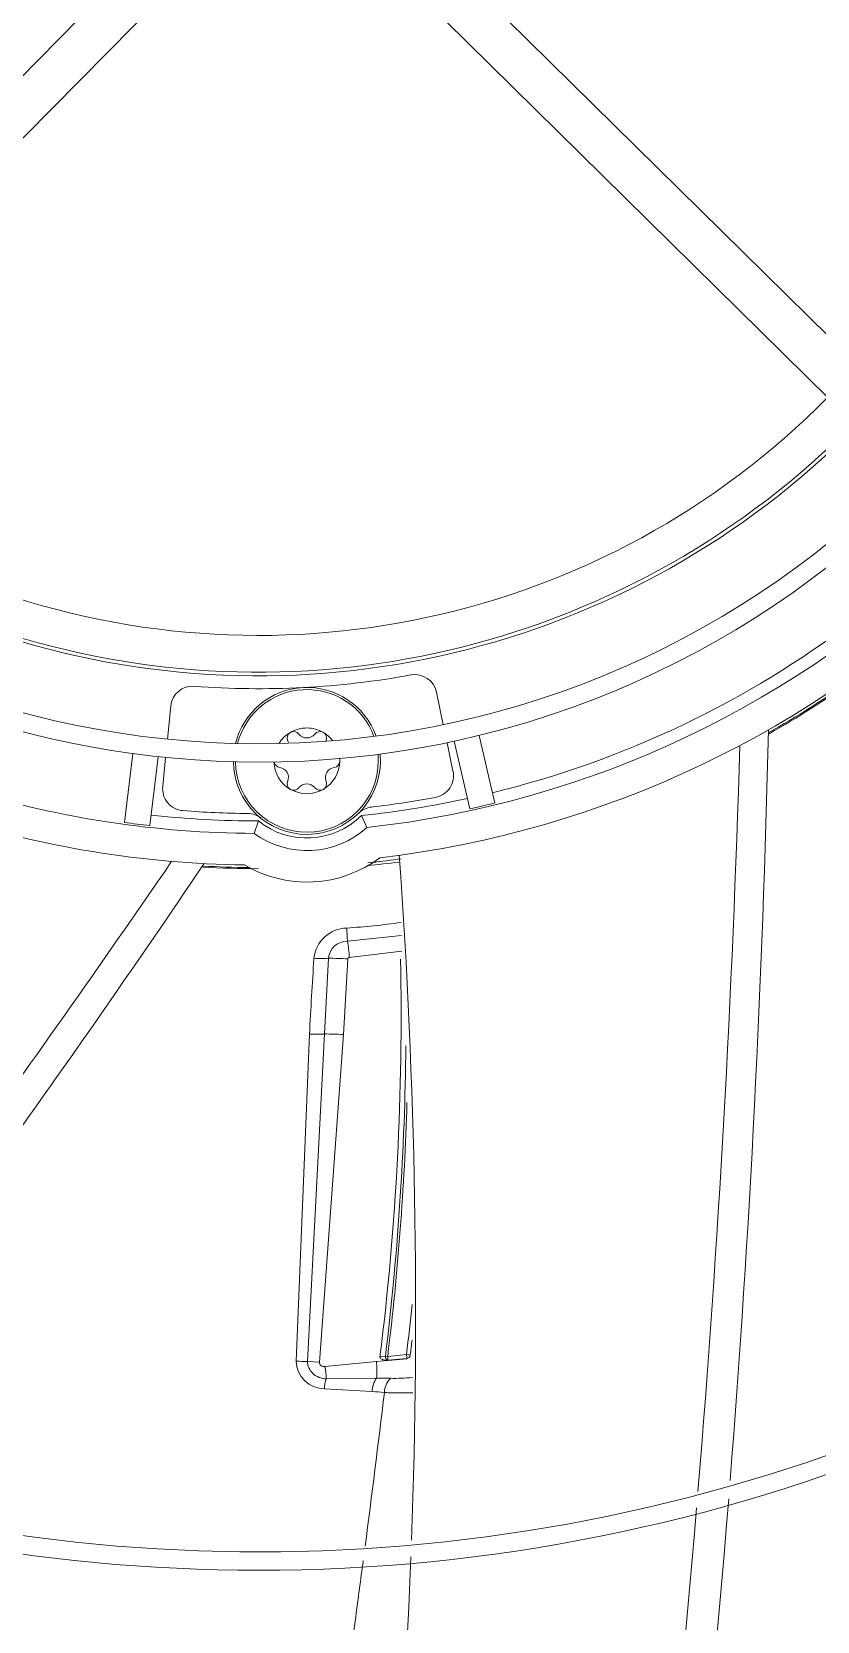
# Model space of a CAD drawing. Header units: millimetres. Extents: x 113490 to 142599, y -20467 to 115.
# Drawn here: x 130074.4 to 130181.2, y -10531.9 to -10315.6 of the extents above; entities that cross this region are included whole.
import ezdxf

# ---------------------------------------------------------------- set-up
doc = ezdxf.new("R2010")
doc.units = ezdxf.units.MM
doc.layers.add('DV3_0', color=7, linetype='Continuous')

msp = doc.modelspace()

# ---------------------------------------------------------------- linework, layer by layer
at = {"layer": 'DV3_0', "color": 7, "linetype": 'Continuous', "lineweight": 15}
for p, q in [((130432.33, -10603.11), (130123.04, -10298.11)), ((130091.2, -10303.23), (129757.6, -10641.53)), ((130119.48, -10303.03), (130428.15, -10607.41)), ((129758.45, -10649.21), (130096.11, -10306.79)), ((130129.46, -10405.46), (130130.39, -10409.9)), ((130092.86, -10411.87), (130093.32, -10407.35)), ((130130.9, -10412.35), (130131.7, -10416.23)), ((130134, -10421.34), (130131.87, -10412.14)), ((130137.41, -10420.55), (130135.28, -10411.36)), ((130087, -10423.19), (130088.15, -10413.83)), ((130090.47, -10423.62), (130091.62, -10414.25)), ((130092.22, -10418.3), (130092.61, -10414.36)), ((130104.66, -10424.69), (130105.24, -10422.99)), ((130119.24, -10422.26), (130119.99, -10423.89)), ((130117.36, -10439.34), (130124.68, -10438.58)), ((130117.6, -10441.57), (130124.75, -10440.73)), ((130114.21, -10451.99), (130114.75, -10441.69)), ((130116.8, -10452.07), (130117.4, -10441.75)), ((130110.37, -10496.53), (130112.18, -10452)), ((130111.93, -10496.56), (130114.21, -10451.99)), ((130113.53, -10496.67), (130116.8, -10452.07)), ((130121.29, -10496.55), (130114.28, -10497.26)), ((130125.47, -10496.19), (130121.29, -10496.55)), ((130122.5, -10495.84), (130121.77, -10495.93)), ((130122.82, -10495.87), (130122.5, -10495.84)), ((130125.37, -10495.62), (130122.82, -10495.87)), ((130125.4, -10496.15), (130122.83, -10496.39)), ((130121.31, -10498.83), (130114.47, -10498.93)), ((130123.21, -10498.86), (130121.31, -10498.83)), ((130120.7, -10500.66), (130114.22, -10500.31))]:
    msp.add_line(p, q, dxfattribs=at)
at = {"layer": 'DV3_0', "color": 7, "linetype": 'Continuous', "lineweight": 20}
msp.add_line((130113.53, -10496.67), (130111.93, -10496.56), dxfattribs=at)
for centre, radius, start, end in [((130105.24, -10288.99), 108.75, 249.0395, 315.4011), ((130105.24, -10288.99), 140.35, 299.6151, 310.5445), ((130111.83, -10414.82), 9.71, 20.0694, 165.9306), ((130111.83, -10414.82), 9.71, 180.7926, 0), ((130111.83, -10414.82), 9.71, 0, 5.2074), ((130105.24, -10288.99), 140.35, 266.9096, 269.4932), ((130117.36, -10441.96), 2.62, 89.8439, 174.0643), ((130113.11, -10434.58), 17.45, 266.9497, 273.595), ((130114.14, -10500.71), 48.72, 86.8807, 89.9289), ((130114.25, -10496.42), 3.88, 181.5118, 269.5572), ((130124.16, -10500.81), 3.47, 145.1788, 177.5249)]:
    msp.add_arc(centre, radius, start, end, dxfattribs=at)
at = {"layer": 'DV3_0', "color": 7, "linetype": 'Continuous', "lineweight": 15}
for centre, radius, start, end in [((130105.24, -10288.99), 114.25, 251.4688, 315.4011), ((130105.24, -10288.99), 113.75, 252.7316, 315.4011), ((130105.24, -10288.99), 123.5, 226.1082, 316.2428), ((130105.24, -10288.99), 126, 270, 315.2026), ((130105.24, -10288.99), 126, 228.4752, 270), ((130105.24, -10288.99), 135.7, 276.2429, 314.7571), ((130105.24, -10288.99), 140, 276.7677, 314.2323), ((130105.24, -10288.99), 134, 283.7483, 307.2517), ((130105.24, -10288.99), 140.5, 299.6325, 310.6019), ((130105.24, -10288.99), 116, 265.6946, 280.3054), ((130126.53, -10406.07), 3, 11.75, 100.3054), ((130096.3, -10407.65), 3, 85.6946, 174.25), ((130111.83, -10414.82), 10, 19.6905, 166.3095), ((130111.83, -10414.82), 4.48, 90, 120), ((130110.04, -10411.72), 0.895, 37.5224, 120), ((130111.83, -10414.82), 4.48, 60, 90), ((130113.62, -10411.72), 0.895, 60, 142.4776), ((128334.2, -10368.15), 1840.9, 355.49356, 358.67872), ((130111.83, -10414.82), 4.48, 120, 148.1887), ((130110.04, -10411.72), 0.895, 120, 202.4776), ((130107.96, -10412.58), 1.36, 6.618, 22.4776), ((130111.83, -10410.34), 1.36, 217.5224, 322.4776), ((130111.83, -10414.82), 4.47, 37.8113, 60), ((130113.62, -10411.72), 0.895, 337.5224, 60), ((130115.71, -10412.58), 1.36, 157.5224, 161.5363), ((128250.17, -10355.96), 1921.39, 355.27432, 358.30683), ((130111.83, -10414.82), 10, 180.7258, 0), ((130111.83, -10414.82), 4.48, 181.9825, 240), ((130108.25, -10414.82), 0.895, 189.9487, 262.4776), ((130111.83, -10414.82), 4.47, 300, 0), ((130115.41, -10414.82), 0.895, 277.5224, 0), ((130115.41, -10414.82), 0.895, 0, 20.2402), ((130111.83, -10414.82), 4.47, 0, 4.0175), ((130111.83, -10414.82), 10, 0, 5.2742), ((130107.96, -10417.06), 1.36, 337.5224, 82.4776), ((130115.71, -10417.06), 1.36, 97.5224, 202.4776), ((130128.77, -10416.84), 3, 280.4277, 11.75), ((130105.24, -10288.99), 135.7, 253.0696, 269.7571), ((130095.2, -10418.6), 3, 174.25, 265.5723), ((130110.04, -10417.92), 0.895, 157.5224, 240), ((130110.04, -10417.92), 0.895, 240, 322.4776), ((130111.83, -10414.82), 4.47, 240, 300), ((130111.83, -10419.29), 1.36, 37.5224, 142.4776), ((130113.62, -10417.92), 0.895, 217.5224, 300), ((130113.62, -10417.92), 0.895, 300, 22.4776), ((130105.24, -10288.99), 133, 265.5723, 269.3637), ((130120.96, -10424.08), 3, 96.6363, 134.568), ((130105.24, -10288.99), 134, 275.9991, 282.2517), ((130105.24, -10288.99), 133, 276.6363, 280.4277), ((130105.24, -10288.99), 140, 252.2495, 269.2323), ((130105.24, -10288.99), 134, 263.7483, 270.0009), ((130103.73, -10424.98), 3, 51.432, 89.3637), ((130111.83, -10414.82), 10.5, 231.1098, 314.8902), ((130111.83, -10414.82), 12.2, 234.0148, 311.9852), ((130111.83, -10414.82), 16.5, 239.1138, 306.8862), ((129254.37, -10489.89), 872.25, 357.96174, 4.0905), ((128508.45, -9342.41), 1921.39, 322.53383, 325.57983), ((128572.55, -9398.09), 1840.9, 322.75622, 325.95172), ((130105.24, -10288.99), 140.5, 266.9058, 270), ((130107.63, -10292.74), 136.89, 275.2143, 277.0138), ((130105.24, -10288.99), 140.5, 276.0812, 276.7288), ((130105.24, -10288.99), 140.5, 276.3104, 277.9407), ((130117.38, -10442.2), 4.63, 91.677, 173.6961), ((130110.83, -10339.05), 98.73, 273.729, 278.0386), ((130172.77, -10434.79), 55.59, 182.8759, 184.6923), ((130095.1, -10442.86), 22.54, 3.2928, 8.9994), ((130965.35, -10496.42), 854.32, 176.32767, 177.02013), ((130113.71, -10426.93), 14.79, 266.4086, 274.0242), ((130115.08, -10481.82), 40.13, 86.6778, 90.4706), ((130117.61, -10441.78), 0.209, 91.4679, 174.3439), ((129748.53, -10449.48), 376.12, 352.907, 1.1721), ((130105.24, -10288.99), 233.5, 225.7814, 315.7154), ((129747.45, -10449.81), 377.87, 353.0031, 359.425), ((130105.24, -10288.99), 236, 270, 315.2644), ((130105.24, -10288.99), 236, 227.0266, 270), ((129747.17, -10449.91), 378.45, 353.0249, 358.275), ((129748.02, -10450.14), 380.09, 353.1278, 354.1591), ((129748.44, -10450.03), 380.2, 353.0998, 353.4128), ((130111.9, -10462.26), 34.3, 267.44, 270.0482), ((130102.37, -10499.46), 12.11, 2.5011, 10.4819), ((130109.22, -10497.79), 12.14, 355.0591, 5.8733), ((130122.99, -10496.02), 2.42, 356.9375, 9.4378), ((130125.37, -10495.62), 0.525, 273.0385, 351.1166), ((130119.07, -10500.48), 4.86, 161.4487, 177.9536), ((130125.08, -10500.83), 2.71, 133.5995, 179.149), ((130103.54, -10736.97), 236.93, 85.4419, 85.8481), ((128250.17, -10355.96), 1921.39, 351.8208, 355.20802), ((128334.2, -10368.15), 1840.9, 351.86875, 355.41631), ((129254.37, -10489.89), 872.25, 350.63739, 357.81353), ((130105.24, -10288.99), 343.5, 225.9212, 315.6512)]:
    msp.add_arc(centre, radius, start, end, dxfattribs=at)
for centre, major_axis in [((130134.79, -10416.99), (-21.26, -4.91)), ((130089.23, -10419.38), (-21.65, 2.66))]:
    msp.add_ellipse(centre, major_axis=major_axis, ratio=0.186545, start_param=1.490488, end_param=1.651105, dxfattribs=at)
at = {"layer": 'DV3_0', "color": 7, "linetype": 'Continuous', "lineweight": 20}
for points, knots in [([(130114.47, -10498.93), (130113.8, -10498.92), (130113.13, -10498.65), (130112.18, -10497.78), (130111.9, -10497.17), (130111.93, -10496.56)], [0, 0, 0, 0, 0.5, 0.5, 1, 1, 1, 1]), ([(130114.28, -10497.26), (130114.08, -10497.29), (130113.89, -10497.24), (130113.67, -10497.08), (130113.61, -10497.01), (130113.54, -10496.85), (130113.52, -10496.76), (130113.53, -10496.67)], [0, 0, 0, 0, 0.5, 0.5, 0.75, 0.75, 1, 1, 1, 1])]:
    msp.add_open_spline(points, degree=3, knots=knots, dxfattribs=at)
at = {"layer": 'DV3_0', "color": 7, "linetype": 'Continuous', "lineweight": 15}
for points, knots in [([(130122.83, -10496.39), (130122.8, -10496.39), (130122.73, -10496.4), (130122.62, -10496.4), (130122.47, -10496.39), (130122.29, -10496.37), (130122.1, -10496.31), (130121.93, -10496.23), (130121.81, -10496.12), (130121.77, -10496.01), (130121.77, -10495.96), (130121.77, -10495.94), (130121.77, -10495.93)], [0, 0, 0, 0, 0.08278, 0.165389, 0.248062, 0.443792, 0.593935, 0.723408, 0.894535, 0.953456, 0.978085, 1, 1, 1, 1]), ([(130122.83, -10496.39), (130122.76, -10496.39), (130122.68, -10496.33), (130122.55, -10496.13), (130122.51, -10495.98), (130122.5, -10495.84)], [0, 0, 0, 0, 0.5, 0.5, 1, 1, 1, 1]), ([(130122.82, -10495.87), (130122.83, -10496), (130122.84, -10496.13), (130122.85, -10496.32), (130122.85, -10496.39), (130122.83, -10496.39)], [0, 0, 0, 0, 0.5, 0.5, 1, 1, 1, 1]), ([(130125.37, -10495.62), (130125.51, -10495.64), (130125.65, -10495.65), (130125.85, -10495.68), (130125.9, -10495.7), (130125.89, -10495.7)], [0, 0, 0, 0, 0.5, 0.5, 1, 1, 1, 1]), ([(130126.26, -10500.82), (130125.83, -10500.84), (130124.91, -10500.86), (130123.61, -10500.86), (130122.75, -10500.81), (130122.37, -10500.79)], [0.7868458, 0.7868458, 0.7868458, 0.7868458, 0.8588357, 0.9383549, 1, 1, 1, 1]), ([(130119.49, -10523.71), (130119.15, -10526.27), (130118.81, -10528.81), (130117.12, -10541.36), (130115.74, -10551.3), (130113.46, -10571.05), (130112.54, -10580.86), (130111.77, -10600.33), (130111.94, -10609.98), (130112.77, -10623.63), (130113.08, -10627.66), (130113.46, -10631.69)], [0.0934532, 0.0934532, 0.0934532, 0.0934532, 0.125, 0.125, 0.25, 0.25, 0.375, 0.375, 0.5, 0.5, 0.5526716, 0.5526716, 0.5526716, 0.5526716])]:
    msp.add_open_spline(points, degree=3, knots=knots, dxfattribs=at)
for points in [[(130126.2, -10498.77), (130125.2, -10498.84), (130124.18, -10498.88), (130123.21, -10498.86)], [(130122.37, -10500.79), (130121.53, -10507.84), (130120.65, -10514.82), (130119.75, -10521.73)]]:
    msp.add_open_spline(points, degree=3, dxfattribs=at)

doc.saveas('drawing.dxf')
